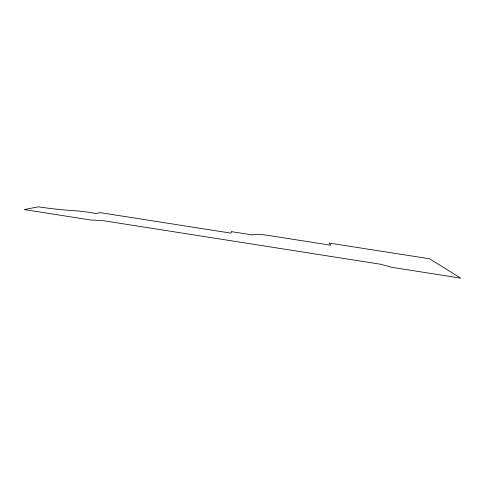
<?xml version="1.0" encoding="UTF-8"?>
<svg xmlns="http://www.w3.org/2000/svg" width="485" height="485" viewBox="0 0 485 485"><rect width="100%" height="100%" fill="white"/><g stroke="black" fill="none" stroke-linecap="round" stroke-linejoin="round"><path stroke-width="0.73" d="M231.733 231.703L230.878 233.133L99.825 212.594L96.218 213.649A22.134 2.643 6.9 0 0 74.229 210.672L67.263 210.211A50.664 5.438 6.8 0 1 38.4 206.846L24.25 209.556L90.816 220.02L102.753 220.602L380.549 264.24L391.807 267.32L460.75 278.154L429.601 258.784L329.279 243.088L330.734 245.216L269.436 235.619A16.945 2.025 9 0 0 252.6 234.976L231.733 231.703"/></g></svg>
